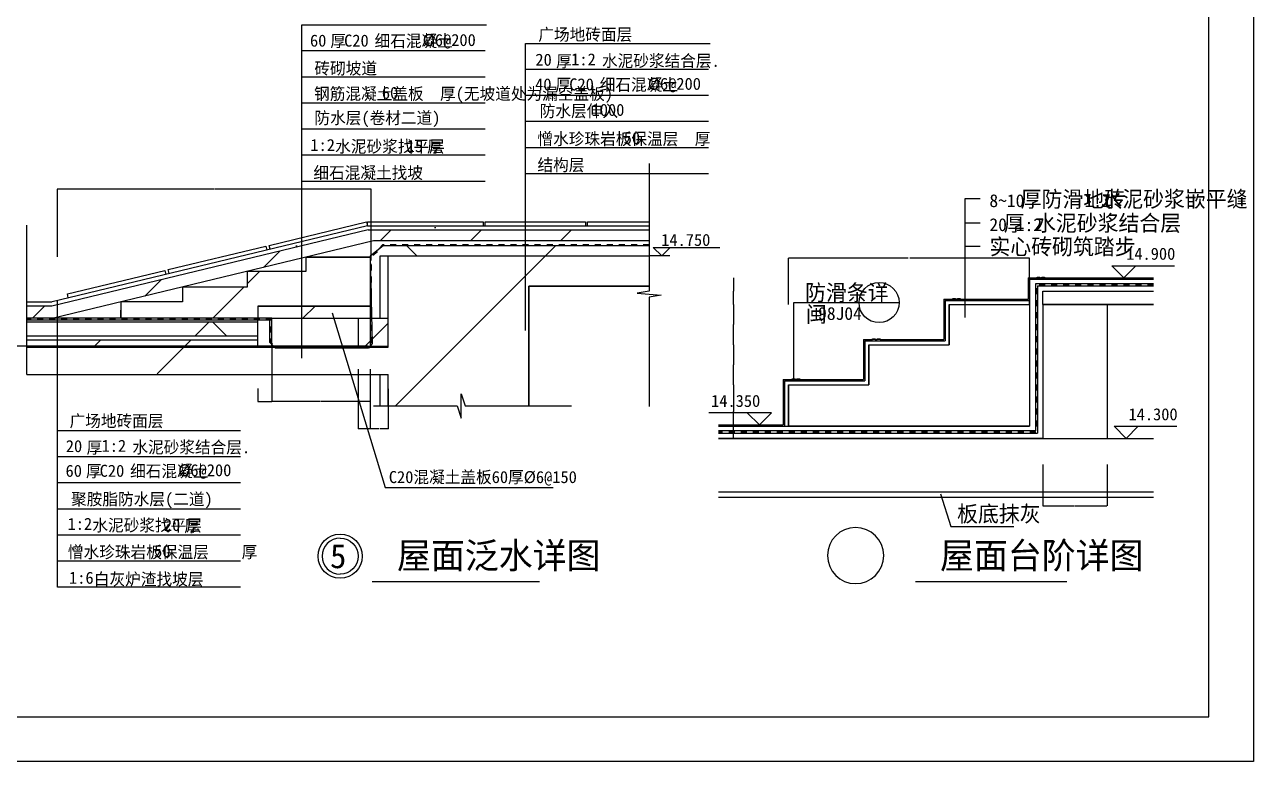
# Model space of a CAD drawing. Header units: metres. Extents: x -266160 to -256804, y -177 to 6438.
# Drawn here: x -262926 to -256804, y -177 to 3495 of the extents above; entities that cross this region are included whole.
import ezdxf

# ---------------------------------------------------------------- set-up
doc = ezdxf.new("R2010")
doc.units = ezdxf.units.M
for name, color, linetype in [('1', 1, 'Continuous'), ('DIM', 3, 'Continuous'), ('MC', 4, 'Continuous'), ('PUB_DIM', 3, 'Continuous'), ('PUB_TEXT', 7, 'Continuous'), ('PUB_TITLE', 4, 'Continuous'), ('PUB_WALL', 255, 'Continuous'), ('PUB_WINDW', 7, 'Continuous'), ('SURFACE', 6, 'Continuous'), ('WALL', 7, 'Continuous')]:
    doc.layers.add(name, color=color, linetype=linetype)
doc.dimstyles.get("Standard").update_dxf_attribs({"dimtxt": 2.5, "dimasz": 2.5, "dimexe": 1.25, "dimexo": 0.625, "dimtad": 1, "dimcen": 2.5, "dimazin": 3, "dimtfac": 1, "dimtmove": 0, "dimatfit": 3})
pattern_1 = [(45, (0, 0), (-673.5192, 673.5192), [])]
pattern_2 = [(45, (0, 0), (-224.5064, 224.5064), [])]

# ---------------------------------------------------------------- blocks, each defined once
blk = doc.blocks.new('_INDEX1')
blk.add_lwpolyline([(-0.5, 0, 1), (0.5, 0, 1)], format="xyb", close=True)
blk = doc.blocks.new('BG1')
at = {"layer": 'DIM', "linetype": 'CONTINUOUS'}
for p, q in [((-212.13, 212.13), (1450, 212.13)), ((0, 0), (-212.13, 212.13)), ((0, 0), (212.13, 212.13))]:
    blk.add_line(p, q, dxfattribs=at)
blk = doc.blocks.new('_INDEX')
blk.add_line((-0.5, 0), (0.5, 0))
blk.add_circle((0, 0), 0.5)
blk = doc.blocks.new('*D8')
for p, q in [((-261983.005, 2673.74), (-262762.73, 2673.74)), ((-262762.48, 2336.58), (-262762.48, 2673.74)), ((-261199.28, 2673.74), (-261979.005, 2673.74)), ((-261199.53, 2318.75), (-261199.53, 2673.74))]:
    blk.add_line(p, q)
at = {"layer": 'Defpoints'}
for p in [(-261199.53, 2673.74), (-262762.48, 2336.58), (-261199.53, 2318.75)]:
    blk.add_point(p, dxfattribs=at)
at = {"layer": 'DIM', "insert": (-261981.005, 2673.74), "char_height": 1, "attachment_point": 5}
blk.add_mtext('1500', dxfattribs=at)
blk = doc.blocks.new('*D18')
for p, q in [((-261694.53, 1906.53), (-261694.53, 1616.18)), ((-261204.53, 1777.74), (-261204.53, 1616.18)), ((-261451.03, 1616.18), (-261694.78, 1616.18)), ((-261204.28, 1616.18), (-261448.03, 1616.18))]:
    blk.add_line(p, q)
at = {"layer": 'Defpoints'}
for p in [(-261694.53, 1906.53), (-261204.53, 1777.74), (-261204.53, 1616.18)]:
    blk.add_point(p, dxfattribs=at)
at = {"layer": 'DIM', "insert": (-261449.53, 1616.18), "char_height": 1, "attachment_point": 5}
blk.add_mtext('420', dxfattribs=at)
blk = doc.blocks.new('*D19')
for p, q in [((-261204.27, 1678.97), (-261204.27, 1480.15)), ((-261114.08, 1678.97), (-261114.08, 1480.15)), ((-261161.675, 1480.15), (-261204.52, 1480.15)), ((-261113.83, 1480.15), (-261156.675, 1480.15))]:
    blk.add_line(p, q)
at = {"layer": 'Defpoints'}
for p in [(-261204.27, 1678.97), (-261114.08, 1678.97), (-261114.08, 1480.15)]:
    blk.add_point(p, dxfattribs=at)
at = {"layer": 'DIM', "insert": (-261159.175, 1480.15), "char_height": 1, "attachment_point": 5}
blk.add_mtext('90,19', dxfattribs=at)
blk = doc.blocks.new('*D20')
for p, q in [((-261764.33, 1680.73), (-261764.33, 1616.18)), ((-261694.33, 1680.73), (-261694.33, 1616.18)), ((-261764.08, 1616.18), (-261730.33, 1616.18)), ((-261728.33, 1616.18), (-261694.58, 1616.18))]:
    blk.add_line(p, q)
at = {"layer": 'Defpoints'}
for p in [(-261764.33, 1680.73), (-261694.33, 1680.73), (-261764.33, 1616.18)]:
    blk.add_point(p, dxfattribs=at)
at = {"layer": 'DIM', "insert": (-261729.33, 1616.18), "char_height": 1, "attachment_point": 5}
blk.add_mtext('70', dxfattribs=at)
blk = doc.blocks.new('*D21')
for p, q in [((-261264.53, 1777.74), (-261264.53, 1480.63)), ((-261204.53, 1777.74), (-261204.53, 1480.63)), ((-261235.53, 1480.63), (-261264.78, 1480.63)), ((-261204.28, 1480.63), (-261233.53, 1480.63))]:
    blk.add_line(p, q)
at = {"layer": 'Defpoints'}
for p in [(-261264.53, 1777.74), (-261204.53, 1777.74), (-261204.53, 1480.63)]:
    blk.add_point(p, dxfattribs=at)
at = {"layer": 'DIM', "insert": (-261234.53, 1480.63), "char_height": 1, "attachment_point": 5}
blk.add_mtext('60', dxfattribs=at)
blk = doc.blocks.new('*D45')
for p, q in [((-257853.58, 1302.03), (-257853.58, 1096.95)), ((-257533.58, 1302.03), (-257533.58, 1096.95)), ((-257853.33, 1096.95), (-257695.08, 1096.95)), ((-257692.08, 1096.95), (-257533.83, 1096.95))]:
    blk.add_line(p, q)
at = {"layer": 'Defpoints'}
for p in [(-257853.58, 1302.03), (-257533.58, 1302.03), (-257853.58, 1096.95)]:
    blk.add_point(p, dxfattribs=at)
at = {"layer": 'PUB_DIM', "insert": (-257693.58, 1096.95), "char_height": 1, "attachment_point": 5}
blk.add_mtext('320', dxfattribs=at)
blk = doc.blocks.new('*D46')
for p, q in [((-259394.02, 2232.6), (-259394.02, 2165.93)), ((-259394.27, 2165.93), (-259394.52, 2165.93)), ((-259394.02, 2099.26), (-259394.02, 2165.93)), ((-259394.02, 2165.93), (-259394.02, 2165.93)), ((-259393.77, 2165.93), (-259393.52, 2165.93))]:
    blk.add_line(p, q)
at = {"layer": 'Defpoints'}
for p in [(-259394.02, 2232.6), (-259394.02, 2165.93), (-259394.02, 2099.26)]:
    blk.add_point(p, dxfattribs=at)
at = {"layer": 'DIM', "insert": (-259394.02, 2167.055), "char_height": 1, "attachment_point": 5}
blk.add_mtext('0', dxfattribs=at)
blk = doc.blocks.new('*D47')
for p, q in [((-259394.02, 2099.26), (-259394.02, 1999.26)), ((-259394.27, 1999.26), (-259394.52, 1999.26)), ((-259394.02, 1899.26), (-259394.02, 1999.26)), ((-259394.02, 1999.26), (-259394.02, 1999.26)), ((-259393.77, 1999.26), (-259393.52, 1999.26))]:
    blk.add_line(p, q)
at = {"layer": 'Defpoints'}
for p in [(-259394.02, 2099.26), (-259394.02, 1999.26), (-259394.02, 1899.26)]:
    blk.add_point(p, dxfattribs=at)
at = {"layer": 'DIM', "insert": (-259394.02, 2000.385), "char_height": 1, "attachment_point": 5}
blk.add_mtext('0', dxfattribs=at)
blk = doc.blocks.new('*D48')
for p, q in [((-259394.02, 1899.26), (-259394.02, 1799.26)), ((-259394.27, 1799.26), (-259394.52, 1799.26)), ((-259394.02, 1699.26), (-259394.02, 1799.26)), ((-259394.02, 1799.26), (-259394.02, 1799.26)), ((-259393.77, 1799.26), (-259393.52, 1799.26))]:
    blk.add_line(p, q)
at = {"layer": 'Defpoints'}
for p in [(-259394.02, 1899.26), (-259394.02, 1799.26), (-259394.02, 1699.26)]:
    blk.add_point(p, dxfattribs=at)
at = {"layer": 'DIM', "insert": (-259394.02, 1800.385), "char_height": 1, "attachment_point": 5}
blk.add_mtext('0', dxfattribs=at)
blk = doc.blocks.new('*D49')
for p, q in [((-259394.02, 1699.26), (-259394.02, 1565.93)), ((-259394.27, 1565.93), (-259394.52, 1565.93)), ((-259394.02, 1432.6), (-259394.02, 1565.93)), ((-259394.02, 1565.93), (-259394.02, 1565.93)), ((-259393.77, 1565.93), (-259393.52, 1565.93))]:
    blk.add_line(p, q)
at = {"layer": 'Defpoints'}
for p in [(-259394.02, 1699.26), (-259394.02, 1565.93), (-259394.02, 1432.6)]:
    blk.add_point(p, dxfattribs=at)
at = {"layer": 'DIM', "insert": (-259394.02, 1567.055), "char_height": 1, "attachment_point": 5}
blk.add_mtext('0', dxfattribs=at)
blk = doc.blocks.new('*D50')
for p, q in [((-258524.74, 2331.29), (-259120.49, 2331.29)), ((-259120.24, 2099.27), (-259120.24, 2331.29)), ((-257919.99, 2331.29), (-258515.74, 2331.29)), ((-257920.24, 2099.27), (-257920.24, 2331.29))]:
    blk.add_line(p, q)
at = {"layer": 'Defpoints'}
for p in [(-257920.24, 2331.29), (-259120.24, 2099.27), (-257920.24, 2099.27)]:
    blk.add_point(p, dxfattribs=at)
at = {"layer": 'DIM', "insert": (-258520.24, 2331.29), "char_height": 1, "attachment_point": 5}
blk.add_mtext('3X300=900', dxfattribs=at)

msp = doc.modelspace()

# ---------------------------------------------------------------- hatches: boundary and pattern name
at = {"layer": 'MC'}
h = msp.add_hatch(dxfattribs=at)
h.set_pattern_fill('AR-SAND', scale=20)
h.paths.add_polyline_path([(-260431.24, 2471.55), (-260431.24, 2491.55), (-261217.15, 2491.55), (-261544.82, 2412.48), (-261544.82, 2391.86), (-261214.53, 2471.55)])
h.paths.add_polyline_path([(-260431.24, 2491.55), (-260431.24, 2471.55), (-260111.24, 2471.55), (-260111.24, 2491.55), (-260212.56, 2491.55), (-260230.15, 2473.96), (-260247.74, 2491.55)])
h.paths.add_polyline_path([(-259814.99, 2471.55), (-259814.99, 2491.55), (-260111.24, 2491.55), (-260111.24, 2471.55)])
h.paths.add_polyline_path([(-261544.82, 2391.86), (-261544.82, 2412.48), (-262762.48, 2118.64), (-262762.48, 2098.07)])
h.paths.add_polyline_path([(-262789.53, 2091.55), (-262762.48, 2098.07), (-262762.48, 2118.64), (-262791.88, 2111.55), (-262915.4, 2111.55), (-262915.4, 2091.55)])
h = msp.add_hatch(dxfattribs=at)
h.set_pattern_fill('AN33C', scale=100)
h.set_pattern_definition(pattern_2)
h.paths.add_polyline_path([(-260111.24, 2416.75), (-260111.24, 2471.55), (-260431.24, 2471.55), (-260431.24, 2416.75)])
h.paths.add_polyline_path([(-261214.53, 2471.55), (-261544.82, 2391.86), (-261544.82, 2330.35), (-261187.16, 2416.75), (-260431.24, 2416.75), (-260431.24, 2471.55)])
h.paths.add_polyline_path([(-259814.99, 2416.75), (-259814.99, 2471.55), (-260111.24, 2471.55), (-260111.24, 2416.75)])
h.paths.add_polyline_path([(-261544.82, 2330.35), (-261544.82, 2391.86), (-262762.48, 2098.07), (-262762.48, 2036.18)])
h.paths.add_polyline_path([(-262781.66, 2031.55), (-262762.48, 2036.18), (-262762.48, 2098.07), (-262789.53, 2091.55), (-262915.4, 2091.55), (-262915.4, 2031.55)])
h = msp.add_hatch(dxfattribs=at)
h.set_pattern_fill('ANSI37', scale=300)
h.paths.add_polyline_path([(-260111.24, 2391.59), (-260431.24, 2391.64), (-260431.24, 2341.55), (-260111.24, 2341.55)])
h.paths.add_polyline_path([(-260431.24, 2391.64), (-261139.19, 2391.75), (-261204.53, 2339.93), (-261197.42, 2031.55), (-261154.08, 2031.55), (-261154.08, 2341.55), (-260431.24, 2341.55)])
h.paths.add_polyline_path([(-259814.99, 2391.55), (-260111.24, 2391.59), (-260111.24, 2341.55), (-259814.99, 2341.55)])
h = msp.add_hatch(dxfattribs=at)
h.set_pattern_fill('AN31C', scale=300)
h.set_pattern_definition(pattern_1)
h.paths.add_polyline_path([(-261114.08, 2341.55), (-261114.08, 1891.55), (-261115.27, 1891.55), (-261115.27, 1754.27), (-261301.25, 1754.27), (-261300.42, 1751.55), (-261114.08, 1751.55), (-261114.08, 1593.96), (-260771.24, 1593.96), (-260751.24, 1533.96), (-260751.24, 1653.96), (-260731.24, 1593.96), (-260414.08, 1593.96), (-260414.08, 2191.55), (-260111.24, 2191.55), (-260111.24, 2341.55)])
h.paths.add_polyline_path([(-259814.99, 2341.55), (-260111.24, 2341.55), (-260111.24, 2191.55), (-259814.99, 2191.55)])
h.paths.add_polyline_path([(-261115.27, 1891.55), (-261205.64, 1891.55), (-261213.37, 1881.55), (-261339.79, 1881.55), (-261301.25, 1754.27), (-261115.27, 1754.27)])
h.paths.add_polyline_path([(-261339.79, 1881.55), (-261615.32, 1881.55), (-261625.49, 1891.55), (-262591.96, 1891.55), (-262591.96, 1754.27), (-261301.25, 1754.27)])
h = msp.add_hatch(dxfattribs=at)
h.set_pattern_fill('ANSI31', scale=300)
h.paths.add_polyline_path([(-261764.53, 2091.55), (-261544.82, 2091.55), (-261544.82, 2264.53), (-261817.26, 2264.53), (-261817.26, 2186.56), (-262140, 2186.56), (-262138.41, 2112.39), (-262447.01, 2112.39), (-262448.61, 2031.55), (-261764.53, 2031.55)])
h.paths.add_polyline_path([(-261204.53, 2091.55), (-261204.53, 2335.24), (-261524.57, 2335.24), (-261524.57, 2264.53), (-261544.82, 2264.53), (-261544.82, 2091.55)])
h = msp.add_hatch(dxfattribs=at)
h.set_pattern_fill('AN31C', scale=100)
h.set_pattern_definition(pattern_2)
h.paths.add_polyline_path([(-261204.53, 2031.55), (-261204.53, 2091.55), (-261544.82, 2091.55), (-261544.82, 2031.55)])
h.paths.add_polyline_path([(-261544.82, 2031.55), (-261544.82, 2091.55), (-261764.53, 2091.55), (-261764.53, 2031.55), (-261694.53, 2031.55)])
h = msp.add_hatch(dxfattribs=at)
h.set_pattern_fill('AN33C', scale=100)
h.set_pattern_definition(pattern_2)
h.paths.add_polyline_path([(-261114.08, 2031.55), (-261197.42, 2031.55), (-261194.53, 1905.92), (-261204.53, 1892.99), (-261204.53, 1891.55), (-261114.08, 1891.55)])
h.paths.add_polyline_path([(-261264.53, 1891.55), (-261214.53, 1891.55), (-261205.64, 1891.55), (-261204.53, 1892.99), (-261204.53, 2031.55), (-261264.53, 2031.55)])
h.paths.add_polyline_path([(-261704.53, 2021.55), (-261764.53, 2021.55), (-261764.53, 1891.55), (-261694.53, 1891.55), (-261694.53, 1900.44), (-261704.53, 1910.27)])
h = msp.add_hatch(dxfattribs=at)
h.set_pattern_fill('ANSI37', scale=300)
h.paths.add_polyline_path([(-261764.53, 1941.55), (-261764.53, 2011.55), (-262762.48, 2011.55), (-262762.48, 1941.55)])
h.paths.add_polyline_path([(-262762.48, 1941.55), (-262762.48, 2011.55), (-262781.66, 2011.55), (-262915.4, 2011.55), (-262915.4, 1941.55)])
h = msp.add_hatch(dxfattribs=at)
h.set_pattern_fill('AN32C', scale=100)
h.set_pattern_definition(pattern_2)
h.paths.add_polyline_path([(-261764.53, 1891.55), (-261764.53, 1921.55), (-262762.48, 1921.55), (-262762.48, 1891.55)])
h.paths.add_polyline_path([(-262915.4, 1891.55), (-262762.48, 1891.55), (-262762.48, 1921.55), (-262915.4, 1921.55)])
h = msp.add_hatch(dxfattribs=at)
h.set_pattern_fill('AN31C', scale=300)
h.set_pattern_definition(pattern_1)
h.paths.add_polyline_path([(-262762.48, 1891.55), (-262915.4, 1891.55), (-262915.4, 1751.55), (-262762.48, 1751.55)])
h.paths.add_polyline_path([(-262762.48, 1751.55), (-262590.77, 1751.55), (-262590.77, 1891.55), (-262762.48, 1891.55)])

# ---------------------------------------------------------------- linework, layer by layer
for points in [[(-261354.1, 935.21, 1), (-261354.1, 755.21, 1)], [(-261354.1, 935.21, -1), (-261354.1, 755.21, -1)]]:
    msp.add_lwpolyline(points, format="xyb")
msp.add_circle((-261354.1, 845.21), 110)
at = {"layer": 'DIM'}
msp.add_line((-259711.38, 2341.55), (-259814.99, 2341.55), dxfattribs=at)
for points in [[(-261193.63, 719.24), (-260360.74, 719.24)], [(-258488.55, 719.24), (-257733.84, 719.24)]]:
    msp.add_lwpolyline(points, dxfattribs=at)
at = {"layer": 'MC'}
for p, q in [((-260632.03, 3363.13), (-261544.82, 3363.13)), ((-259518.45, 3270.81), (-260431.24, 3270.81)), ((-260632.03, 3233.13), (-261544.82, 3233.13)), ((-259518.45, 3140.81), (-260431.24, 3140.81)), ((-260632.03, 3103.13), (-261544.82, 3103.13)), ((-259518.45, 3010.81), (-260431.24, 3010.81)), ((-259518.45, 3010.81), (-260431.24, 3010.81)), ((-260632.03, 2973.13), (-261544.82, 2973.13)), ((-259518.45, 2880.81), (-260431.24, 2880.81)), ((-259518.45, 2880.81), (-260431.24, 2880.81)), ((-260632.03, 2843.13), (-261544.82, 2843.13)), ((-260632.03, 2713.13), (-261544.82, 2713.13)), ((-259518.45, 2750.81), (-260431.24, 2750.81)), ((-262915.4, 1751.55), (-262915.4, 2495.15)), ((-261217.15, 2491.55), (-262794.68, 2110.87)), ((-261214.53, 2471.55), (-262789.53, 2091.55)), ((-261217.15, 2491.55), (-259814.99, 2491.55)), ((-261214.53, 2471.55), (-259814.99, 2471.55)), ((-261187.16, 2416.75), (-262781.66, 2031.55)), ((-259814.99, 2416.75), (-261187.16, 2416.75)), ((-261524.57, 2335.24), (-261524.57, 2264.53)), ((-261524.57, 2335.24), (-261204.42, 2335.24)), ((-261154.08, 2031.55), (-261154.08, 2341.55)), ((-261154.08, 2341.55), (-259814.99, 2341.55)), ((-261114.08, 1891.55), (-261114.08, 2341.55)), ((-261524.57, 2264.53), (-261817.26, 2264.53)), ((-261817.26, 2264.53), (-261817.26, 2186.56)), ((-261817.26, 2186.56), (-262140, 2186.56)), ((-262140, 2186.56), (-262138.41, 2112.39)), ((-260414.08, 1591.55), (-260414.08, 2191.55)), ((-262789.53, 2111.55), (-262915.4, 2111.55)), ((-262789.53, 2091.55), (-262915.4, 2091.55)), ((-262762.48, 690.21), (-262762.48, 2116.77)), ((-262447.01, 2112.39), (-262448.61, 2031.55)), ((-262138.41, 2112.39), (-262447.01, 2112.39)), ((-261764.53, 2091.55), (-261204.53, 2091.55)), ((-261764.53, 2091.55), (-261764.53, 2031.55)), ((-261694.53, 2031.55), (-262915.4, 2031.55)), ((-261764.53, 1892.12), (-261764.53, 2031.55)), ((-261694.53, 1892.12), (-261694.53, 2031.55)), ((-261694.53, 2031.55), (-261114.08, 2031.55)), ((-261393.02, 2057.36), (-261129.78, 1187.99)), ((-261764.53, 2011.55), (-262915.4, 2011.55)), ((-261764.53, 2011.55), (-262781.66, 2011.55)), ((-261764.53, 1941.55), (-262915.4, 1941.55)), ((-261764.53, 1921.55), (-262915.4, 1921.55)), ((-262915.4, 1891.55), (-263116.87, 1891.55)), ((-261214.53, 1891.55), (-262915.4, 1891.55)), ((-261154.08, 1593.96), (-261154.08, 1751.55)), ((-261114.08, 1591.55), (-261114.08, 1751.55)), ((-261188.21, 1593.96), (-260771.24, 1593.96)), ((-260731.24, 1593.96), (-260201.26, 1593.96)), ((-261849.69, 1470.21), (-262762.48, 1470.21)), ((-261849.69, 1340.21), (-262762.48, 1340.21)), ((-261849.69, 1210.21), (-262762.48, 1210.21)), ((-261129.78, 1187.99), (-260292.49, 1187.99)), ((-261849.69, 1080.21), (-262762.48, 1080.21)), ((-261849.69, 950.21), (-262762.48, 950.21)), ((-261849.69, 820.21), (-262762.48, 820.21)), ((-261849.69, 690.21), (-262762.48, 690.21)), ((-261849.69, 690.21), (-262762.48, 690.21))]:
    msp.add_line(p, q, dxfattribs=at)
for points in [[(-261544.82, 1832.95), (-261544.82, 3493.13), (-260624.82, 3493.13)], [(-260431.24, 1970.81), (-260431.24, 3400.81), (-259511.24, 3400.81)], [(-259814.99, 2801.55), (-259814.99, 2165.39), (-259874.99, 2155.39), (-259754.99, 2145.39), (-259814.99, 2135.39), (-259814.99, 1591.55)], [(-261703.29, 2374.64), (-261707.96, 2394.09), (-261221.82, 2510.99), (-261217.15, 2491.55)], [(-261217.15, 2491.55), (-261217.15, 2511.55), (-260641.24, 2511.55), (-260641.24, 2491.55)], [(-260631.24, 2491.55), (-260631.24, 2511.55), (-260131.24, 2511.55), (-260131.24, 2491.55)], [(-260121.24, 2491.55), (-260121.24, 2511.55), (-259814.99, 2511.55)], [(-262205.63, 2253.84), (-262210.31, 2273.29), (-261724.17, 2390.19), (-261719.49, 2370.75)], [(-259814.99, 2391.55), (-261139.19, 2391.75), (-261204.53, 2339.93), (-261204.53, 1891.55)], [(-262707.98, 2133.04), (-262712.66, 2152.48), (-262226.52, 2269.39), (-262221.84, 2249.94)], [(-261264.53, 2031.55), (-261264.53, 1891.55)], [(-262587.59, 1891.55), (-261114.11, 1891.55)], [(-260771.24, 1593.96), (-260751.24, 1533.96), (-260751.24, 1653.96), (-260731.24, 1593.96)]]:
    msp.add_lwpolyline(points, dxfattribs=at)
at = {"layer": 'PUB_DIM'}
for p, q in [((-257450.37, 2232.6), (-257510.37, 2292.6)), ((-257510.37, 2292.6), (-257390.37, 2292.6)), ((-257390.37, 2292.6), (-257450.37, 2232.6)), ((-257450.37, 2292.6), (-257197.8, 2292.6)), ((-259093.98, 1728.38), (-259093.98, 2109.15)), ((-259093.98, 2109.15), (-258769.19, 2109.15)), ((-259265.49, 1559.27), (-259518.06, 1559.27)), ((-259205.49, 1559.27), (-259325.49, 1559.27)), ((-259325.49, 1559.27), (-259265.49, 1499.27)), ((-259265.49, 1499.27), (-259205.49, 1559.27)), ((-257438.86, 1432.6), (-257498.86, 1492.6)), ((-257498.86, 1492.6), (-257378.86, 1492.6)), ((-257378.86, 1492.6), (-257438.86, 1432.6)), ((-257438.86, 1492.6), (-257186.29, 1492.6))]:
    msp.add_line(p, q, dxfattribs=at)
at = {"layer": 'PUB_TEXT'}
for p, q in [((-258240.85, 2389.8), (-258240.85, 2627.09)), ((-258240.85, 2627.09), (-258166.18, 2627.09)), ((-258240.85, 2507.44), (-258166.18, 2507.44)), ((-258240.85, 2035.08), (-258240.85, 2389.8)), ((-258240.85, 2389.8), (-258166.18, 2389.8)), ((-258362.46, 1155.81), (-258312.49, 992.59)), ((-258312.49, 992.59), (-257997.29, 992.59))]:
    msp.add_line(p, q, dxfattribs=at)
at = {"layer": 'PUB_TITLE'}
for points in [[(-266159.89, -177.38), (-266159.89, 6438.29), (-256804.39, 6438.29), (-256804.39, -177.38)], [(-265603.02, 45.37), (-257027.14, 45.37), (-257027.14, 6215.54), (-265603.02, 6215.54)]]:
    msp.add_lwpolyline(points, close=True, dxfattribs=at)
at = {"layer": 'PUB_WALL'}
for points in [[(-257853.57, 2099.27), (-257853.57, 2165.94), (-257301.69, 2165.94)], [(-257301.69, 2099.27), (-257853.57, 2099.27), (-257853.57, 1432.6), (-259469.77, 1432.6)], [(-257533.57, 2099.27), (-257533.57, 1432.6)], [(-257853.57, 1432.6), (-257301.69, 1432.6)], [(-259469.77, 1165.94), (-257301.69, 1165.94)]]:
    msp.add_lwpolyline(points, dxfattribs=at)
msp.add_lwpolyline([(-258720.24, 1899.27), (-258320.24, 1899.27), (-258320.24, 2099.27), (-257920.24, 2099.27), (-257920.24, 1492.6), (-259120.24, 1492.6), (-259120.24, 1699.27), (-258720.24, 1699.27)], close=True, dxfattribs=at)
at = {"layer": 'PUB_WINDW'}
for points in [[(-262915.4, 1887.33), (-261114.08, 1887.33), (-261114.08, 2341.55), (-259814.99, 2341.55)], [(-261204.42, 2335.24), (-261524.57, 2335.24), (-261524.57, 2264.53), (-261817.26, 2264.53), (-261817.26, 2186.56), (-262140, 2186.56), (-262138.41, 2112.39), (-262447.01, 2112.39), (-262447.01, 2031.55)], [(-261204.42, 2335.24), (-261204.53, 2091.55), (-261764.53, 2091.55), (-261764.53, 2031.55), (-262447.01, 2031.55)], [(-259814.99, 2191.55), (-260414.08, 2191.55), (-260414.08, 1591.55)]]:
    msp.add_lwpolyline(points, dxfattribs=at)
at = {"layer": 'SURFACE'}
for p, q in [((-257926.9, 2232.6), (-257882.26, 2232.6)), ((-257926.9, 2232.6), (-257926.9, 2125.94)), ((-257920.24, 2225.94), (-257301.69, 2225.94)), ((-257920.24, 2225.94), (-257920.24, 2099.27)), ((-257867.85, 2232.6), (-257858.91, 2232.6)), ((-257867.85, 2232.6), (-257858.91, 2232.6)), ((-257844.49, 2232.6), (-257301.69, 2232.6)), ((-257880.24, 2192.6), (-257301.69, 2192.6)), ((-257880.24, 2192.6), (-257880.24, 1459.27)), ((-258346.9, 2125.94), (-258302.26, 2125.94)), ((-258346.9, 2125.94), (-258346.9, 1925.94)), ((-258340.24, 2119.27), (-258340.24, 1919.27)), ((-258340.24, 2119.27), (-257920.24, 2119.27)), ((-258287.85, 2125.94), (-258278.91, 2125.94)), ((-258287.85, 2125.94), (-258278.91, 2125.94)), ((-258264.49, 2125.94), (-257926.9, 2125.94)), ((-258746.9, 1925.94), (-258702.26, 1925.94)), ((-258746.9, 1925.94), (-258746.9, 1725.94)), ((-258740.24, 1919.27), (-258740.24, 1719.27)), ((-258740.24, 1919.27), (-258340.24, 1919.27)), ((-258687.85, 1925.94), (-258678.91, 1925.94)), ((-258687.85, 1925.94), (-258678.91, 1925.94)), ((-258664.49, 1925.94), (-258346.9, 1925.94)), ((-259146.9, 1725.94), (-259146.9, 1499.27)), ((-259146.9, 1725.94), (-259102.26, 1725.94)), ((-259140.24, 1719.27), (-259140.24, 1492.6)), ((-259140.24, 1719.27), (-258740.24, 1719.27)), ((-259087.85, 1725.94), (-259078.91, 1725.94)), ((-259064.49, 1725.94), (-258746.9, 1725.94)), ((-259469.77, 1499.27), (-259146.9, 1499.27)), ((-259469.77, 1492.6), (-259120.24, 1492.6)), ((-259469.77, 1459.27), (-257880.24, 1459.27)), ((-259469.77, 1139.27), (-257301.69, 1139.27))]:
    msp.add_line(p, q, dxfattribs=at)
for points in [[(-259814.99, 2391.55), (-261139.19, 2391.75), (-261204.53, 2339.93), (-261194.53, 1905.92), (-261213.37, 1881.55), (-261675.32, 1881.55), (-261704.53, 1910.27), (-261704.53, 2021.55), (-262915.4, 2021.55)], [(-261134.99, 2396.84), (-261142.42, 2396.84), (-261156.26, 2382.36)], [(-261074.99, 2396.55), (-261104.99, 2396.55)], [(-261014.99, 2396.55), (-261044.99, 2396.55)], [(-260954.99, 2396.55), (-260984.99, 2396.55)], [(-260894.99, 2396.55), (-260924.99, 2396.55)], [(-260834.99, 2396.55), (-260864.99, 2396.55)], [(-260774.99, 2396.55), (-260804.99, 2396.55)], [(-260714.99, 2396.55), (-260744.99, 2396.55)], [(-260654.99, 2396.55), (-260684.99, 2396.55)], [(-260594.99, 2396.55), (-260624.99, 2396.55)], [(-260534.99, 2396.55), (-260564.99, 2396.55)], [(-260474.99, 2396.55), (-260504.99, 2396.55)], [(-260414.99, 2396.55), (-260444.99, 2396.55)], [(-260354.99, 2396.55), (-260384.99, 2396.55)], [(-260294.99, 2396.55), (-260324.99, 2396.55)], [(-260234.99, 2396.55), (-260264.99, 2396.55)], [(-260174.99, 2396.55), (-260204.99, 2396.55)], [(-260114.99, 2396.55), (-260144.99, 2396.55)], [(-260054.99, 2396.55), (-260084.99, 2396.55)], [(-259994.99, 2396.55), (-260024.99, 2396.55)], [(-259934.99, 2396.55), (-259964.99, 2396.55)], [(-259874.99, 2396.55), (-259904.99, 2396.55)], [(-259814.99, 2396.55), (-259844.99, 2396.55)], [(-261199.53, 2318.75), (-261199.53, 2328.75)], [(-261167.49, 2361.64), (-261191.34, 2343.44)], [(-261199.53, 2298.75), (-261199.53, 2268.75)], [(-261199.53, 2238.75), (-261199.53, 2208.75)], [(-261199.53, 2178.75), (-261199.53, 2148.75)], [(-257301.69, 2202.6), (-257890.24, 2202.6), (-257890.24, 1469.27), (-259469.77, 1469.27)], [(-257885.24, 2181.15), (-257885.24, 2151.15)], [(-257841.69, 2197.6), (-257871.69, 2197.6)], [(-257781.69, 2197.6), (-257811.69, 2197.6)], [(-257721.69, 2197.6), (-257751.69, 2197.6)], [(-257661.69, 2197.6), (-257691.69, 2197.6)], [(-257601.69, 2197.6), (-257631.69, 2197.6)], [(-257541.69, 2197.6), (-257571.69, 2197.6)], [(-257481.69, 2197.6), (-257511.69, 2197.6)], [(-257421.69, 2197.6), (-257451.69, 2197.6)], [(-257361.69, 2197.6), (-257391.69, 2197.6)], [(-257301.69, 2197.6), (-257331.69, 2197.6)], [(-261199.53, 2118.75), (-261199.53, 2088.75)], [(-257885.24, 2121.15), (-257885.24, 2091.15)], [(-262893.31, 2026.55), (-262915.4, 2026.55)], [(-262833.31, 2026.55), (-262863.31, 2026.55)], [(-262773.31, 2026.55), (-262803.31, 2026.55)], [(-262713.31, 2026.55), (-262743.31, 2026.55)], [(-262653.31, 2026.55), (-262683.31, 2026.55)], [(-262593.31, 2026.55), (-262623.31, 2026.55)], [(-262533.31, 2026.55), (-262563.31, 2026.55)], [(-262473.31, 2026.55), (-262503.31, 2026.55)], [(-262413.31, 2026.55), (-262443.31, 2026.55)], [(-262353.31, 2026.55), (-262383.31, 2026.55)], [(-262293.31, 2026.55), (-262323.31, 2026.55)], [(-262233.31, 2026.55), (-262263.31, 2026.55)], [(-262173.31, 2026.55), (-262203.31, 2026.55)], [(-262113.31, 2026.55), (-262143.31, 2026.55)], [(-262053.31, 2026.55), (-262083.31, 2026.55)], [(-261993.31, 2026.55), (-262023.31, 2026.55)], [(-261933.31, 2026.55), (-261963.31, 2026.55)], [(-261873.31, 2026.55), (-261903.31, 2026.55)], [(-261813.31, 2026.55), (-261843.31, 2026.55)], [(-261753.31, 2026.55), (-261783.31, 2026.55)], [(-261753.31, 2026.55), (-261783.31, 2026.55)], [(-261699.53, 2020.33), (-261699.53, 2026.55), (-261723.31, 2026.55)], [(-261199.53, 2058.75), (-261199.53, 2028.75)], [(-257885.24, 2061.15), (-257885.24, 2031.15)], [(-261699.53, 1960.33), (-261699.53, 1990.33)], [(-261199.53, 1998.75), (-261199.53, 1968.75)], [(-257885.24, 2001.15), (-257885.24, 1971.15)], [(-261690.95, 1903.93), (-261699.53, 1912.36), (-261699.53, 1930.33)], [(-261199.53, 1938.75), (-261199.53, 1908.75)], [(-257885.24, 1941.15), (-257885.24, 1911.15)], [(-261578.06, 1886.55), (-261668.06, 1886.55)], [(-261518.06, 1886.55), (-261548.06, 1886.55)], [(-261458.06, 1886.55), (-261488.06, 1886.55)], [(-261398.06, 1886.55), (-261428.06, 1886.55)], [(-261338.06, 1886.55), (-261368.06, 1886.55)], [(-261278.06, 1886.55), (-261308.06, 1886.55)], [(-261218.06, 1886.55), (-261248.06, 1886.55)], [(-257885.24, 1881.15), (-257885.24, 1851.15)], [(-257885.24, 1821.15), (-257885.24, 1791.15)], [(-257885.24, 1761.15), (-257885.24, 1731.15)], [(-257885.24, 1701.15), (-257885.24, 1671.15)], [(-257885.24, 1641.15), (-257885.24, 1611.15)], [(-257885.24, 1581.15), (-257885.24, 1551.15)], [(-257885.24, 1521.15), (-257885.24, 1491.15)], [(-259448.36, 1464.27), (-259469.77, 1464.27)], [(-259388.36, 1464.27), (-259418.36, 1464.27)], [(-259328.36, 1464.27), (-259358.36, 1464.27)], [(-259268.36, 1464.27), (-259298.36, 1464.27)], [(-259208.36, 1464.27), (-259238.36, 1464.27)], [(-259148.36, 1464.27), (-259178.36, 1464.27)], [(-259088.36, 1464.27), (-259118.36, 1464.27)], [(-259028.36, 1464.27), (-259058.36, 1464.27)], [(-258968.36, 1464.27), (-258998.36, 1464.27)], [(-258908.36, 1464.27), (-258938.36, 1464.27)], [(-258848.36, 1464.27), (-258878.36, 1464.27)], [(-258788.36, 1464.27), (-258818.36, 1464.27)], [(-258728.36, 1464.27), (-258758.36, 1464.27)], [(-258668.36, 1464.27), (-258698.36, 1464.27)], [(-258608.36, 1464.27), (-258638.36, 1464.27)], [(-258548.36, 1464.27), (-258578.36, 1464.27)], [(-258488.36, 1464.27), (-258518.36, 1464.27)], [(-258428.36, 1464.27), (-258458.36, 1464.27)], [(-258368.36, 1464.27), (-258398.36, 1464.27)], [(-258308.36, 1464.27), (-258338.36, 1464.27)], [(-258248.36, 1464.27), (-258278.36, 1464.27)], [(-258188.36, 1464.27), (-258218.36, 1464.27)], [(-258128.36, 1464.27), (-258158.36, 1464.27)], [(-258068.36, 1464.27), (-258098.36, 1464.27)], [(-258008.36, 1464.27), (-258038.36, 1464.27)], [(-257948.36, 1464.27), (-257978.36, 1464.27)], [(-257888.36, 1464.27), (-257918.36, 1464.27)]]:
    msp.add_lwpolyline(points, dxfattribs=at)
for points in [[(-257882.26, 2235.73), (-257867.85, 2235.73), (-257867.85, 2231.54), (-257882.26, 2231.54)], [(-257858.91, 2235.73), (-257844.49, 2235.73), (-257844.49, 2231.54), (-257858.91, 2231.54)], [(-258302.26, 2129.07), (-258287.85, 2129.07), (-258287.85, 2124.88), (-258302.26, 2124.88)], [(-258278.91, 2129.07), (-258264.49, 2129.07), (-258264.49, 2124.88), (-258278.91, 2124.88)], [(-258702.26, 1929.07), (-258687.85, 1929.07), (-258687.85, 1924.88), (-258702.26, 1924.88)], [(-258678.91, 1929.07), (-258664.49, 1929.07), (-258664.49, 1924.88), (-258678.91, 1924.88)], [(-259102.26, 1729.07), (-259087.85, 1729.07), (-259087.85, 1724.88), (-259102.26, 1724.88)], [(-259078.91, 1729.07), (-259064.49, 1729.07), (-259064.49, 1724.88), (-259078.91, 1724.88)]]:
    msp.add_lwpolyline(points, close=True, dxfattribs=at)
at = {"layer": 'WALL'}
for p, q in [((-261114.08, 2341.55), (-259814.99, 2341.55)), ((-260414.08, 2191.55), (-259814.99, 2191.55)), ((-257853.57, 2165.94), (-257301.69, 2165.94)), ((-257853.57, 2099.27), (-257853.57, 2165.94)), ((-258320.24, 2099.27), (-258320.24, 1899.27)), ((-258320.24, 2099.27), (-257920.24, 2099.27)), ((-257920.24, 2099.27), (-257920.24, 1492.6)), ((-257853.57, 2099.27), (-257853.57, 1432.6)), ((-257853.57, 2099.27), (-257301.69, 2099.27)), ((-257533.57, 2099.27), (-257533.57, 1432.6)), ((-258720.24, 1899.27), (-258320.24, 1899.27)), ((-258720.24, 1899.27), (-258720.24, 1699.27)), ((-262601.24, 1891.55), (-261114.08, 1891.55)), ((-262915.4, 1751.55), (-261114.08, 1751.55)), ((-259120.24, 1699.27), (-259120.24, 1492.6)), ((-259120.24, 1699.27), (-258720.24, 1699.27)), ((-259120.24, 1492.6), (-257920.24, 1492.6)), ((-259469.77, 1432.6), (-257853.57, 1432.6)), ((-257853.57, 1432.6), (-257301.69, 1432.6)), ((-259469.77, 1165.94), (-257301.69, 1165.94))]:
    msp.add_line(p, q, dxfattribs=at)

# ---------------------------------------------------------------- block references
at = {"layer": 'DIM', "xscale": 0.2, "yscale": 0.2, "zscale": 0.2}
msp.add_blockref('BG1', (-259751.86, 2341.55), dxfattribs=at)
at = {"layer": 'PUB_DIM', "xscale": 200, "yscale": 200, "zscale": 200}
msp.add_blockref('_INDEX', (-258669.19, 2109.15), dxfattribs=at)
at = {"layer": 'PUB_TEXT', "xscale": 280, "yscale": 280, "zscale": 280}
msp.add_blockref('_INDEX1', (-258786.12, 848.49), dxfattribs=at)

# ---------------------------------------------------------------- texts
msp.add_text('5', height=120).set_placement((-261404.21, 785.64))
at = {"layer": '1'}
for s, p in [('屋面泛水详图', (-261070.92, 783.79)), ('屋面台阶详图', (-258365.84, 783.79))]:
    msp.add_text(s, height=130, dxfattribs=at).set_placement(p)
at = {"layer": 'DIM'}
for s, p in [('60', (-261504.07, 3384.81)), ('厚', (-261402.56, 3383.39)), ('C20', (-261334.07, 3384.81)), ('细石混凝土', (-261182.56, 3383.39)), ('%%c6@200', (-260942.81, 3387.77)), ('广场地砖面层', (-260366.74, 3415.23)), ('砖砌坡道', (-261482.09, 3246.5)), ('20', (-260381.24, 3289.61)), ('厚', (-260277.78, 3282.58)), ('1:2', (-260203.16, 3291.2)), ('水泥砂浆结合层.', (-260049.69, 3284.18)), ('钢筋混凝土盖板  厚(无坡道处为漏空盖板)', (-261483.94, 3120.13)), ('60', (-261146, 3124.63)), ('40', (-260382.5, 3166.65)), ('厚', (-260280.99, 3165.23)), ('C20', (-260212.5, 3166.65)), ('细石混凝土', (-260060.99, 3165.23)), ('%%c6@200', (-259821.24, 3169.61)), ('防水层(卷材二道)', (-261482.09, 2999.65)), ('防水层伸入', (-260359.69, 3034.18)), ('1000', (-260101.24, 3039.61)), ('憎水珍珠岩板保温层  厚', (-260370.99, 2895.23)), ('50', (-259941.24, 2899.61)), ('1:2', (-261502.15, 2864.41)), ('水泥砂浆找平层', (-261378.68, 2857.39)), ('15', (-261022.15, 2858.81)), ('厚', (-260920.64, 2857.39)), ('结构层', (-260370.99, 2765.23)), ('细石混凝土找坡', (-261487.22, 2726.15)), ('14.750', (-259754.65, 2391.55)), ('广场地砖面层', (-262701.87, 1489.58)), ('20', (-262720.47, 1363.96)), ('厚', (-262617, 1356.94)), ('1:2', (-262542.38, 1365.56)), ('水泥砂浆结合层.', (-262388.96, 1358.54)), ('60', (-262721.73, 1241)), ('厚', (-262620.22, 1239.58)), ('C20', (-262551.73, 1241)), ('细石混凝土', (-262400.22, 1239.58)), ('%%c6@200', (-262160.47, 1243.96)), ('C20混凝土盖板60厚%%c6@150', (-261111.43, 1209.79)), ('聚胺脂防水层(二道)', (-262694.33, 1099.74)), ('1:2', (-262711.73, 976.6)), ('水泥砂浆找平层', (-262588.26, 969.58)), ('20', (-262231.73, 971)), ('厚', (-262130.22, 965.96)), ('憎水珍珠岩板保温层    厚', (-262710.22, 836.1)), ('50', (-262280.47, 840.48)), ('1:6', (-262704.36, 708.07)), ('白灰炉渣找坡层', (-262580.9, 701.04))]:
    msp.add_text(s, height=60, dxfattribs=at).set_placement(p)
at = {"layer": 'PUB_DIM'}
for s, p in [('14.900', (-257438.37, 2322.6)), ('14.350', (-259506.06, 1589.27)), ('14.300', (-257426.86, 1522.6))]:
    msp.add_text(s, height=60, dxfattribs=at).set_placement(p)
at = {"layer": 'PUB_TEXT'}
for s, height, p in [('8~10', 64, (-258119.51, 2585.09)), ('厚防滑地砖', 80, (-257963.86, 2585.09)), ('1:1', 64, (-257646.15, 2585.09)), ('水泥砂浆嵌平缝', 80, (-257561.73, 2585.09)), ('20', 64, (-258119.51, 2465.44)), ('厚', 80, (-258047.97, 2465.44)), ('1:2', 64, (-257987.86, 2465.44)), ('水泥砂浆结合层', 80, (-257892.47, 2465.44)), ('实心砖砌筑踏步', 80, (-258119.51, 2347.8)), ('防滑条详', 80, (-259037.96, 2119.15)), ('闽', 80, (-259033.7, 2011.49)), ('98J04', 64, (-258972.91, 2022.82)), ('板底抹灰', 80, (-258280.49, 1016.59))]:
    msp.add_text(s, height=height, dxfattribs=at).set_placement(p)

# ---------------------------------------------------------------- dimensions: what is measured, and where the dimension line sits
at = {"layer": 'DIM'}
for base, p1, p2, text, picture, middle in [((-261199.53, 2673.74), (-261199.53, 2318.75), (-262762.48, 2336.58), '1500', '*D8', (-261981.005, 2673.74)), ((-257920.24, 2331.29), (-257920.24, 2099.27), (-259120.24, 2099.27), '3X300=900', '*D50', (-258520.24, 2331.29)), ((-261204.53, 1616.18), (-261204.53, 1777.74), (-261694.53, 1906.53), '420', '*D18', (-261449.53, 1616.18))]:
    dim = msp.add_linear_dim(base=base, p1=p1, p2=p2, text=text, dimstyle='Standard', dxfattribs=at)
    dim.commit()
    dim.dimension.update_dxf_attribs({"geometry": picture, "text_midpoint": middle})
for base, p1, p2, picture, middle in [((-259394.02, 2165.93), (-259394.02, 2232.6), (-259394.02, 2099.26), '*D46', (-259394.02, 2167.055)), ((-259394.02, 1999.26), (-259394.02, 2099.26), (-259394.02, 1899.26), '*D47', (-259394.02, 2000.385)), ((-259394.02, 1799.26), (-259394.02, 1899.26), (-259394.02, 1699.26), '*D48', (-259394.02, 1800.385)), ((-261204.53, 1480.63), (-261204.53, 1777.74), (-261264.53, 1777.74), '*D21', (-261234.53, 1480.63)), ((-261764.33, 1616.18), (-261764.33, 1680.73), (-261694.33, 1680.73), '*D20', (-261729.33, 1616.18)), ((-261114.08, 1480.15), (-261114.08, 1678.97), (-261204.27, 1678.97), '*D19', (-261159.175, 1480.15)), ((-259394.02, 1565.93), (-259394.02, 1699.26), (-259394.02, 1432.6), '*D49', (-259394.02, 1567.055))]:
    dim = msp.add_linear_dim(base=base, p1=p1, p2=p2, dimstyle='Standard', dxfattribs=at)
    dim.commit()
    dim.dimension.update_dxf_attribs({"geometry": picture, "text_midpoint": middle})
at = {"layer": 'PUB_DIM'}
dim = msp.add_linear_dim(base=(-257853.58, 1096.95), p1=(-257853.58, 1302.03), p2=(-257533.58, 1302.03), dimstyle='Standard', dxfattribs=at)
dim.commit()
dim.dimension.update_dxf_attribs({"geometry": '*D45', "text_midpoint": (-257693.58, 1096.95)})

doc.saveas('drawing.dxf')
